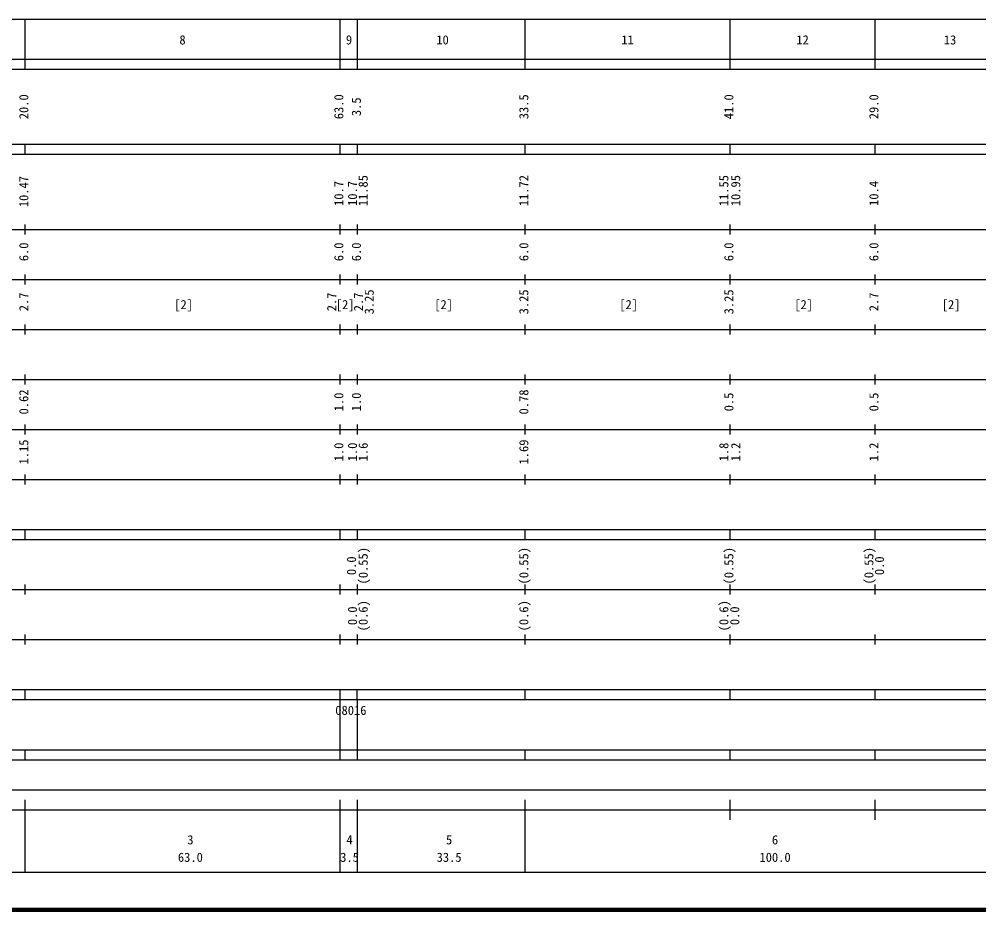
# Model space of a CAD drawing. Units: millimetres on the paper, enlarged 1000 times. Extents: x 39400 to 680000, y 20000 to 380000.
# Drawn here: x 266836 to 458744, y 20000 to 198000 of the extents above; entities that cross this region are included whole.
import ezdxf
from ezdxf.enums import TextEntityAlignment as Align

# ---------------------------------------------------------------- set-up
doc = ezdxf.new("R2010")
doc.units = ezdxf.units.MM
doc.header["$LTSCALE"] = 1000
doc.layers.add('M-TTL', color=2, linetype='Continuous', lineweight=140)
doc.layers.add('M-TTL-BAND', color=7, linetype='Continuous', lineweight=25)
doc.styles.add('ＭＳ ゴシック', font='')
doc.styles.get('ＭＳ ゴシック').set_extended_font_data('MS Gothic')

msp = doc.modelspace()

# ---------------------------------------------------------------- linework, layer by layer
at = {"layer": 'M-TTL'}
msp.add_line((40000, 20000), (680000, 20000), dxfattribs=at)
at = {"layer": 'M-TTL-BAND'}
for p, q in [((68000, 198000), (579000, 198000)), ((268000, 188000), (268000, 198000)), ((331000, 188000), (331000, 198000)), ((334500, 188000), (334500, 198000)), ((368000, 188000), (368000, 198000)), ((409000, 188000), (409000, 198000)), ((438000, 188000), (438000, 198000)), ((40000, 190000), (579000, 190000)), ((40000, 188000), (579000, 188000)), ((40000, 173000), (579000, 173000)), ((268000, 171000), (268000, 173000)), ((331000, 171000), (331000, 173000)), ((334500, 171000), (334500, 173000)), ((368000, 171000), (368000, 173000)), ((409000, 171000), (409000, 173000)), ((438000, 171000), (438000, 173000)), ((40000, 171000), (579000, 171000)), ((40000, 156000), (579000, 156000)), ((268000, 155000), (268000, 157000)), ((331000, 155000), (331000, 157000)), ((334500, 155000), (334500, 157000)), ((368000, 155000), (368000, 157000)), ((409000, 155000), (409000, 157000)), ((438000, 155000), (438000, 157000)), ((46000, 146000), (579000, 146000)), ((268000, 145000), (268000, 147000)), ((331000, 145000), (331000, 147000)), ((334500, 145000), (334500, 147000)), ((368000, 145000), (368000, 147000)), ((409000, 145000), (409000, 147000)), ((438000, 145000), (438000, 147000)), ((268000, 135000), (268000, 137000)), ((331000, 135000), (331000, 137000)), ((334500, 135000), (334500, 137000)), ((368000, 135000), (368000, 137000)), ((409000, 135000), (409000, 137000)), ((438000, 135000), (438000, 137000)), ((52000, 136000), (579000, 136000)), ((268000, 125000), (268000, 127000)), ((331000, 125000), (331000, 127000)), ((334500, 125000), (334500, 127000)), ((368000, 125000), (368000, 127000)), ((409000, 125000), (409000, 127000)), ((438000, 125000), (438000, 127000)), ((46000, 126000), (579000, 126000)), ((52000, 116000), (579000, 116000)), ((268000, 115000), (268000, 117000)), ((331000, 115000), (331000, 117000)), ((334500, 115000), (334500, 117000)), ((368000, 115000), (368000, 117000)), ((409000, 115000), (409000, 117000)), ((438000, 115000), (438000, 117000)), ((46000, 106000), (579000, 106000)), ((268000, 105000), (268000, 107000)), ((331000, 105000), (331000, 107000)), ((334500, 105000), (334500, 107000)), ((368000, 105000), (368000, 107000)), ((409000, 105000), (409000, 107000)), ((438000, 105000), (438000, 107000)), ((39400, 96000), (578400, 96000)), ((268000, 94000), (268000, 96000)), ((331000, 94000), (331000, 96000)), ((334500, 94000), (334500, 96000)), ((368000, 94000), (368000, 96000)), ((409000, 94000), (409000, 96000)), ((438000, 94000), (438000, 96000)), ((39400, 94000), (578400, 94000)), ((268000, 83000), (268000, 85000)), ((331000, 83000), (331000, 85000)), ((334500, 83000), (334500, 85000)), ((368000, 83000), (368000, 85000)), ((409000, 83000), (409000, 85000)), ((438000, 83000), (438000, 85000)), ((48400, 84000), (578400, 84000)), ((268000, 73000), (268000, 75000)), ((331000, 73000), (331000, 75000)), ((334500, 73000), (334500, 75000)), ((368000, 73000), (368000, 75000)), ((409000, 73000), (409000, 75000)), ((438000, 73000), (438000, 75000)), ((39400, 74000), (578400, 74000)), ((40000, 64000), (579000, 64000)), ((268000, 62000), (268000, 64000)), ((331000, 62000), (331000, 64000)), ((334400, 62000), (334400, 64000)), ((368000, 62000), (368000, 64000)), ((409000, 62000), (409000, 64000)), ((438000, 62000), (438000, 64000)), ((40000, 62000), (579000, 62000)), ((331000, 52000), (331000, 62000)), ((334500, 52000), (334500, 62000)), ((40000, 52000), (579000, 52000)), ((268000, 50000), (268000, 52000)), ((331000, 50000), (331000, 52000)), ((334500, 50000), (334500, 52000)), ((368000, 50000), (368000, 52000)), ((409000, 50000), (409000, 52000)), ((438000, 50000), (438000, 52000)), ((40000, 50000), (579000, 50000)), ((71000, 44000), (565000, 44000)), ((268000, 27500), (268000, 42000)), ((331000, 27500), (331000, 42000)), ((334500, 27500), (334500, 42000)), ((368000, 27500), (368000, 42000)), ((409000, 38000), (409000, 42000)), ((438000, 38000), (438000, 42000)), ((40000, 40000), (579000, 40000)), ((68000, 27500), (579000, 27500))]:
    msp.add_line(p, q, dxfattribs=at)

# ---------------------------------------------------------------- texts
at = {"layer": 'M-TTL-BAND', "style": 'ＭＳ ゴシック'}
for s, p in [('8', (299500, 192405)), ('9', (332790, 192405)), ('10', (351500, 192405)), ('11', (388500, 192405)), ('12', (423500, 192405)), ('13', (453000, 192405)), ('[2]', (299716, 139500)), ('[2]', (332039, 139500)), ('[2]', (351716, 139500)), ('[2]', (388716, 139500)), ('[2]', (423716, 139500)), ('[2]', (453216, 139500)), ('3', (301072, 32523)), ('4', (332905, 32523)), ('5', (352814, 32523)), ('6', (418000, 32523)), ('63.0', (301072, 29033)), ('3.5', (332905, 29033)), ('33.5', (352814, 29033)), ('100.0', (418000, 29033))]:
    msp.add_text(s, height=1833, dxfattribs=at).set_placement(p, align=Align.BOTTOM_CENTER)
for s, p in [('20.0', (269216, 180500)), ('63.0', (332216, 180500)), ('33.5', (369216, 180500)), ('41.0', (410216, 180500)), ('29.0', (439216, 180500)), ('3.5', (335716, 180500)), ('10.47', (269216, 163543)), ('10.7', (332216, 163174)), ('10.7', (334948, 163174)), ('11.85', (337086, 163735)), ('11.72', (369216, 163735)), ('11.55', (409216, 163735)), ('10.95', (411586, 163735)), ('10.4', (439216, 163174)), ('6.0', (269216, 151500)), ('6.0', (332216, 151500)), ('6.0', (335716, 151500)), ('6.0', (369216, 151500)), ('6.0', (410216, 151500)), ('6.0', (439216, 151500)), ('2.7', (269216, 141500)), ('2.7', (330779, 141500)), ('2.7', (336148, 141500)), ('3.25', (338291, 141500)), ('3.25', (369216, 141500)), ('3.25', (410216, 141500)), ('2.7', (439216, 141500)), ('0.62', (269216, 121500)), ('1.0', (332216, 121500)), ('1.0', (335716, 121500)), ('0.78', (369216, 121500)), ('0.5', (410216, 121500)), ('0.5', (439216, 121500)), ('1.15', (269216, 111500)), ('1.0', (332216, 111500)), ('1.0', (334948, 111500)), ('1.6', (337086, 111500)), ('1.69', (369216, 111500)), ('1.8', (409216, 111500)), ('1.2', (411586, 111500)), ('1.2', (439216, 111500)), ('(0.55)', (337086, 88764)), ('(0.55)', (369216, 88764)), ('(0.55)', (410216, 88764)), ('(0.55)', (438216, 88764)), ('0.0', (334746, 88764)), ('0.0', (440332, 88764)), ('(0.6)', (337086, 78764)), ('(0.6)', (369216, 78764)), ('(0.6)', (409216, 78764)), ('0.0', (334946, 78764)), ('0.0', (411390, 78764))]:
    msp.add_text(s, height=1833, rotation=90, dxfattribs=at).set_placement(p, align=Align.BOTTOM_CENTER)
msp.add_text('08016', height=1833, dxfattribs=at).set_placement((330052, 58405), align=Align.BOTTOM_LEFT)

doc.saveas('drawing.dxf')
